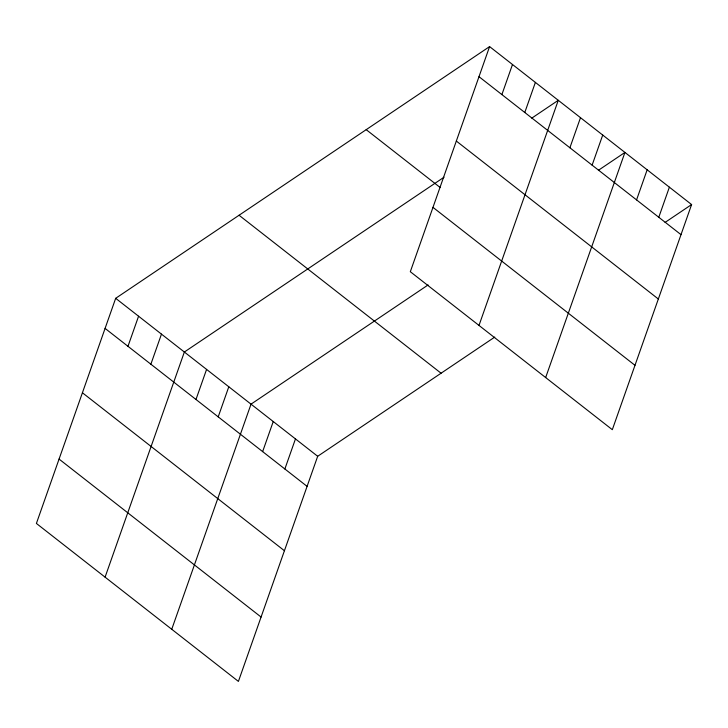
<?xml version="1.0" encoding="UTF-8"?>
<svg xmlns="http://www.w3.org/2000/svg" width="728" height="728" viewBox="0 0 728 728"><rect width="100%" height="100%" fill="white"/><g stroke="black" fill="none" stroke-linecap="round" stroke-linejoin="round"><path stroke-width="1.09" d="M489.589 46.592L410.319 271.717L612.321 429.684L691.6 204.559L489.589 46.592L115.679 298.316L36.4 523.441L238.411 681.408L317.681 456.283L494.758 337.082M127.973 346.31L138.575 316.216M150.869 364.209L161.47 334.125M105.087 577.149L184.357 352.024L444.025 177.222M195.987 399.49L206.579 369.396M218.209 416.862L228.801 386.777M171.744 629.274L251.024 404.149L428.091 284.948M262.644 451.615L273.246 421.53M284.866 468.996L295.468 438.902M501.892 94.585L512.485 64.501M524.788 112.494L535.38 82.4M478.997 325.425L558.276 100.3L531.768 118.145M569.897 147.766L580.498 117.681M592.119 165.147L602.72 135.053M545.663 377.559L624.933 152.434L598.434 170.279M636.563 199.9L647.156 169.806M658.785 217.272L669.378 187.187M665.092 222.404L691.6 204.559M478.997 76.686L681.008 234.653M456.329 141.05L658.34 299.008M366.202 129.666L440.213 187.542M432.978 207.362L634.989 365.32M239.066 215.251L441.077 373.218M115.679 298.316L317.681 456.283M105.078 328.401L307.089 486.368M82.419 392.765L284.421 550.732M59.068 459.077L261.07 617.044"/></g></svg>
